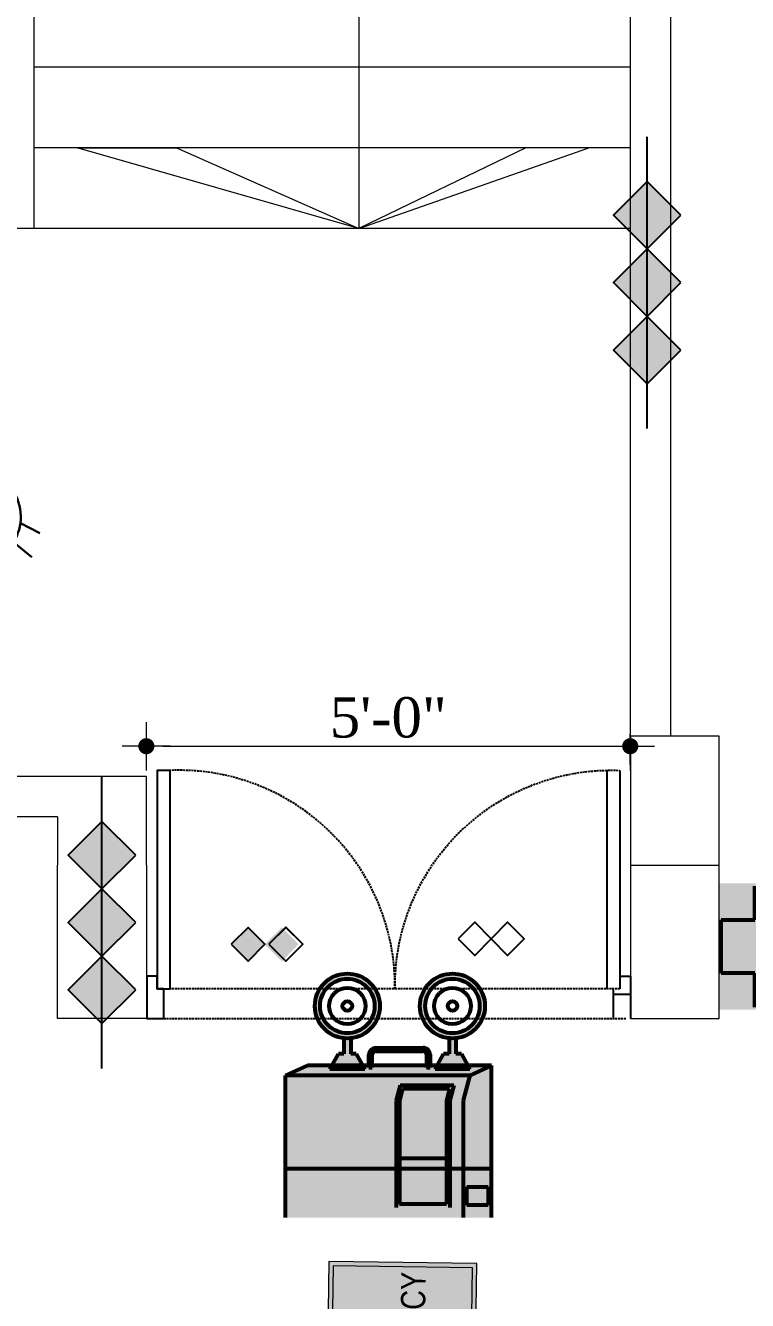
# Model space of a CAD drawing. Header units: inches. Extents: x -250485 to 735580, y -140410 to 288049.
# Drawn here: x 34249 to 34338.6, y 21544.6 to 21702.8 of the extents above; entities that cross this region are included whole.
import ezdxf

# ---------------------------------------------------------------- set-up
doc = ezdxf.new("R2010")
doc.units = ezdxf.units.IN
doc.header["$MEASUREMENT"] = 0
doc.header["$PDMODE"] = 35
doc.linetypes.add('DASH', pattern=[0.35, 0.25, -0.1])
doc.layers.get('0').update_dxf_attribs({"lineweight": 0})
doc.layers.get('Defpoints').update_dxf_attribs({"lineweight": 0})
doc.layers.add('bp door', color=40, linetype='Continuous')
doc.layers.add('fire rated wall', color=7, linetype='Continuous')
for name, color, linetype, lineweight in [('DIM 01', 250, 'Continuous', 9), ('Emergency Light', 251, 'Continuous', 15), ('Layer1', 134, 'Continuous', 0), ('Stair', 171, 'Continuous', 0), ('SYMBLE', 86, 'Continuous', 0), ('WALL (I)', 7, 'Continuous', 0)]:
    doc.layers.add(name, color=color, linetype=linetype, lineweight=lineweight)
doc.styles.add('DIM-3', font='arial.ttf', dxfattribs={"width": 0.8, "height": 6})
doc.styles.add('REG', font='times.ttf')
doc.dimstyles.new('Dim-Pres', dxfattribs={"dimtxt": 5.5, "dimasz": 2, "dimexe": 1.5, "dimexo": 1.5, "dimgap": 1, "dimtad": 3, "dimdec": 0, "dimzin": 3, "dimdsep": 46, "dimlunit": 4, "dimtxsty": 'REG', "dimblk": 'point', "dimcen": 2, "dimclrd": 256, "dimclre": 256, "dimclrt": 7, "dimadec": 0, "dimazin": 0, "dimtfac": 0.75, "dimtdec": 0, "dimtmove": 1, "dimatfit": 3, "dimldrblk": 'point', "dimfxl": 0, "dimtolj": 1, "dimtzin": 0, "dimlwd": -1, "dimlwe": -1, "dimarcsym": 1})

# ---------------------------------------------------------------- blocks, each defined once
blk = doc.blocks.new('bfg')
at = {"layer": 'fire rated wall'}
h = blk.add_hatch(color=1, dxfattribs=at)
h.dxf.hatch_style = 1
h.paths.add_polyline_path([(9432308.674082786, -5613534.505642245), (9432321.426479785, -5613547.258039244), (9432334.178876786, -5613534.505642245)])
h.paths.add_polyline_path([(9432334.178876786, -5613534.505642245), (9432321.426479785, -5613521.753245245), (9432308.674082786, -5613534.505642245)])
h.paths.add_polyline_path([(9432334.178876786, -5613534.505642245), (9432359.683670785, -5613534.505642245), (9432346.931273786, -5613521.753245245)])
h.paths.add_polyline_path([(9432334.178876786, -5613534.505642245), (9432346.931273786, -5613547.258039244), (9432359.683670785, -5613534.505642245)])
at = {"layer": 'fire rated wall', "color": 1, "elevation": 4.752381534793134e-10}
for points in [[(9432321.426479785, -5613547.258039244), (9432334.178876786, -5613534.505642245), (9432321.426479785, -5613521.753245245), (9432308.674082786, -5613534.505642245)], [(9432346.931273786, -5613547.258039244), (9432359.683670785, -5613534.505642245), (9432346.931273786, -5613521.753245245), (9432334.178876786, -5613534.505642245)]]:
    blk.add_lwpolyline(points, close=True, dxfattribs=at)
blk.add_lwpolyline([(9432291.670886785, -5613534.505642245), (9432376.686866786, -5613534.505642245)], dxfattribs=at)
blk = doc.blocks.new('3HR RATE')
at = {"layer": 'fire rated wall', "xscale": 1.292997314696549, "yscale": 1.292997314696549, "zscale": 1.292997314696549}
for p in [(-12191616.17044229, 7245476.705624639), (-12191583.19281213, 7245476.705624639)]:
    blk.add_blockref('bfg', p, dxfattribs=at)
blk = doc.blocks.new('dot')
at = {"color": 4}
for p, q in [((0, 1.5), (0, -1.5)), ((-1.5, 0), (1.5, 0))]:
    blk.add_line(p, q, dxfattribs=at)
at = {"color": 6, "const_width": 0.5}
blk.add_lwpolyline([(-0.25, 0, 1), (0.25, 0, 1)], format="xyb", close=True, dxfattribs=at)
blk = doc.blocks.new('point')
blk.add_blockref('dot', (0, 0))
blk = doc.blocks.new('*D567')
at = {"layer": 'Defpoints', "color": 0, "ltscale": 30, "transparency": 16777216}
for p in [(34324.03096213487, 21613.35286083122), (34264.03096213487, 21609.587003772), (34324.03096213487, 21609.58700377201)]:
    blk.add_point(p, dxfattribs=at)
at = {"layer": 'Layer1', "ltscale": 30, "transparency": 16777216}
for p, q in [((34264.03096213487, 21611.087003772), (34264.03096213487, 21614.85286083122)), ((34324.03096213487, 21611.08700377201), (34324.03096213487, 21614.85286083122)), ((34266.03096213487, 21613.35286083122), (34322.03096213487, 21613.35286083122))]:
    blk.add_line(p, q, dxfattribs=at)
at = {"layer": 'Layer1', "ltscale": 30, "transparency": 16777216, "xscale": 2, "yscale": 2, "zscale": 2, "rotation": 180}
blk.add_blockref('point', (34264.03096213487, 21613.35286083122), dxfattribs=at)
at = {"layer": 'Layer1', "ltscale": 30, "transparency": 16777216, "xscale": 2, "yscale": 2, "zscale": 2}
blk.add_blockref('point', (34324.03096213487, 21613.35286083122), dxfattribs=at)
at = {"layer": 'Layer1', "color": 7, "ltscale": 30, "transparency": 16777216, "insert": (34294.03096213487, 21616.89611966323), "char_height": 5, "attachment_point": 5, "style": 'REG'}
blk.add_mtext('\\A1;5\'-0"', dxfattribs=at)
blk = doc.blocks.new('ffhfhdghf')
at = {"ltscale": 100000, "extrusion": (0.1637241194210119, -1.519683372980609e-14, 0.9865061645625)}
h = blk.add_hatch(color=1, dxfattribs=at)
h.paths.add_polyline_path([(-12451.40389592956, -21739.92574325078), (-12453.47574514913, -21741.99893324299), (-12451.41058095292, -21744.06276185698), (-12451.40389592956, -21744.0560725075), (-12451.39587013356, -21744.06409311307), (-12449.33070593735, -21741.99759247034)])
h.paths.add_polyline_path([(-12453.47574514913, -21746.12926249972), (-12451.40255515691, -21748.20111171928), (-12449.33070593735, -21746.12792172706), (-12451.39587013356, -21744.06409311307), (-12451.40255515691, -21744.07078246255), (-12451.41058095292, -21744.06276185698)])
at = {"ltscale": 100000}
h = blk.add_hatch(color=1, dxfattribs=at)
h.paths.add_polyline_path([(22064.87104096104, -12450.7415711072), (22066.97020338587, -12452.83937596249), (22069.05988715536, -12450.74833987893), (22069.05311400329, -12450.7415711072), (22069.06123508911, -12450.73344476592), (22066.96884581633, -12448.64240868236)])
h.paths.add_polyline_path([(22071.15227642812, -12452.83937596249), (22073.25008128342, -12450.74021353765), (22071.15091885859, -12448.64240868236), (22069.0612350891, -12450.73344476592), (22069.06800824117, -12450.74021353765), (22069.05988715536, -12450.74833987893)])
at = {"layer": 'bp door', "color": 1}
for p, q in [((22023.72483364556, -12446.80264664693), (22023.72483364557, -12441.52714016871)), ((22025.83503623685, -12441.52714016871), (22025.83503623685, -12445.21999470347)), ((22025.04371026511, -12472.31662486715), (22025.04371026512, -12445.21999470347)), ((22026.62636220856, -12445.21999470347), (22026.62636220856, -12472.31662486715)), ((22025.04371026512, -12446.80264664693), (22023.72483364556, -12446.80264664693))]:
    blk.add_line(p, q, dxfattribs=at)
at = {"layer": 'bp door', "color": 1, "linetype": 'DASH'}
for p, q in [((22081.61463105429, -12441.52714016871), (22024.25238429314, -12441.5271401687)), ((22025.04371026486, -12445.21999470347), (22080.82330508255, -12445.21999470346))]:
    blk.add_line(p, q, dxfattribs=at)
at = {"layer": 'bp door', "color": 1, "extrusion": (-0.1637241194210199, 0, 0.9865061645624986)}
blk.add_line((22023.72483364557, -12444.52714016871), (22025.77847101711, -12444.52714016871, 0.3408290615348157), dxfattribs=at)
at = {"layer": 'bp door', "color": 1}
for points in [[(22081.61463105427, -12445.21999470346), (22082.40595702603, -12445.21999470346), (22082.40595702603, -12446.80264664693), (22083.72483364557, -12446.80264664693), (22083.72483364558, -12441.52714016871), (22081.61463105428, -12441.52714016871)], [(22080.82330508256, -12472.31662486715), (22082.40595702602, -12472.31662486715), (22082.40595702603, -12445.21999470346), (22080.82330508256, -12445.21999470346)], [(22068.55988715536, -12450.74833987892), (22066.46072473052, -12448.65053502362), (22064.36291987523, -12450.74969744846), (22066.46208230006, -12452.84750230376)], [(22068.56800824117, -12450.74021353764), (22066.46884581634, -12448.64240868235), (22064.37104096104, -12450.74157110718), (22066.47020338586, -12452.83937596249)], [(22073.25008128342, -12450.74021353765), (22071.15091885859, -12448.64240868235), (22069.05311400328, -12450.74157110718), (22071.15227642814, -12452.83937596249)]]:
    blk.add_lwpolyline(points, close=True, dxfattribs=at)
at = {"layer": 'bp door', "color": 1, "extrusion": (0.1637241194210119, -1.519683372980609e-14, 0.9865061645625)}
for points, elevation in [([(-12451.41058095291, -21744.062761857), (-12449.33873173335, -21741.98957186478), (-12451.41192172557, -21739.91772264522), (-12453.48377094513, -21741.99091263744)], 3605.814954759479), ([(-12451.40255515691, -21744.07078246256), (-12449.33070593735, -21741.99759247035), (-12451.40389592956, -21739.92574325078), (-12453.47574514913, -21741.99893324301)], 3605.814954759482), ([(-12451.4025551569, -21748.20111171929), (-12449.33070593735, -21746.12792172709), (-12451.40389592956, -21744.0560725075), (-12453.47574514913, -21746.12926249974)], 3605.814954759484)]:
    blk.add_lwpolyline(points, close=True, dxfattribs=dict(at, elevation=elevation))
at = {"layer": 'bp door', "color": 1, "linetype": 'DASH'}
blk.add_arc((22079.73795293975, -12445.53416245447), 26.80444519404007, 179.3284360777172, 272.3206263789623, dxfattribs=at)
at = {"layer": 'bp door', "color": 1, "linetype": 'DASH', "extrusion": (8.203733096619929e-15, -1.519064453776703e-14, -1)}
blk.add_ellipse((22026.12906240766, -12445.53416245447), major_axis=(18.9536049626454, -18.95360496265239), ratio=0.9999999999998684, start_param=5.486066142201646, end_param=7.109086041598895, dxfattribs=at)
blk = doc.blocks.new('erww')
at = {"lineweight": 53, "ltscale": 100000}
h = blk.add_hatch(color=9, dxfattribs=at)
edge = h.paths.add_edge_path()
edge.add_ellipse((-274591.4768810666, 140689.8810687933), major_axis=(11.04456484265116, 11.04456484265116), ratio=0.9999999999985397, start_angle=0, end_angle=360)
edge = h.paths.add_edge_path(flags=16)
edge.add_ellipse((-274591.4768810666, 140689.8810687933), major_axis=(9.252632356416905, 9.252632356416905), ratio=0.9999999999998959, start_angle=0, end_angle=360)
h = blk.add_hatch(color=9, dxfattribs=at)
edge = h.paths.add_edge_path()
edge.add_ellipse((-274540.9399113865, 140689.8810687933), major_axis=(11.04456484265116, 11.04456484265116), ratio=0.9999999999985397, start_angle=0, end_angle=360)
edge = h.paths.add_edge_path(flags=16)
edge.add_ellipse((-274540.9399113865, 140689.8810687933), major_axis=(9.252632356416905, 9.252632356416905), ratio=0.9999999999998959, start_angle=0, end_angle=360)
h = blk.add_hatch(color=252, dxfattribs=at)
edge = h.paths.add_edge_path()
edge.add_line((-274593.0868850661, 140666.8643037322), (-274595.7852111346, 140666.8643037322))
edge.add_line((-274595.7852111346, 140666.8643037322), (-274599.8174984975, 140659.466912062))
edge.add_line((-274599.8174984975, 140659.466912062), (-274583.1362636358, 140659.466912062))
edge.add_line((-274583.1362636358, 140659.466912062), (-274587.1685509988, 140666.8643037322))
edge.add_line((-274587.1685509988, 140666.8643037322), (-274589.8668770672, 140666.8643037322))
edge.add_line((-274589.8668770672, 140666.8643037322), (-274589.8668770672, 140674.3448944814))
edge.add_ellipse((-274591.4768810667, 140689.8810687933), major_axis=(-11.04456484356721, 11.04456484356721), ratio=0.9999999999981269, start_angle=129.0835928516289, end_angle=140.9164071484785, ccw=False)
edge.add_line((-274593.0868850661, 140674.3448944814), (-274593.0868850661, 140666.8643037322))
h = blk.add_hatch(color=252, dxfattribs=at)
edge = h.paths.add_edge_path()
edge.add_line((-274542.549915386, 140666.8643037322), (-274545.2482414544, 140666.8643037322))
edge.add_line((-274545.2482414544, 140666.8643037322), (-274549.2805288173, 140659.466912062))
edge.add_line((-274549.2805288173, 140659.466912062), (-274532.5992939557, 140659.466912062))
edge.add_line((-274532.5992939557, 140659.466912062), (-274536.6315813186, 140666.8643037322))
edge.add_line((-274536.6315813186, 140666.8643037322), (-274539.3299073871, 140666.8643037322))
edge.add_line((-274539.3299073871, 140666.8643037322), (-274539.329907387, 140674.3448944814))
edge.add_ellipse((-274540.9399113865, 140689.8810687932), major_axis=(-11.04456484353635, 11.04456484353635), ratio=0.9999999999981267, start_angle=129.0835928516068, end_angle=140.9164071485005, ccw=False)
edge.add_line((-274542.549915386, 140674.3448944814), (-274542.549915386, 140666.8643037322))
h = blk.add_hatch(color=251, dxfattribs=at)
edge = h.paths.add_edge_path()
edge.add_ellipse((-274577.8593092144, 140666.5392198198), major_axis=(2.276889491526304, 2.276889491526304), ratio=0.9999999999911501, start_angle=45.00000000025353, end_angle=135.0000000007822)
edge.add_line((-274581.0793172133, 140666.5392198198), (-274581.0793172134, 140660.2440229041))
edge.add_line((-274581.0793172134, 140660.2440229041), (-274579.4693132139, 140660.2440229041))
edge.add_line((-274579.4693132139, 140660.2440229041), (-274579.4693132139, 140666.4251543646))
edge.add_ellipse((-274577.8022764866, 140666.482187092), major_axis=(1.179462628097005, 1.179462628097005), ratio=0.9999999999692353, start_angle=43.04055871361368, end_angle=136.9594412623048, ccw=False)
edge.add_line((-274577.7452437584, 140668.1492238192), (-274555.0642913281, 140668.1492238192))
edge.add_ellipse((-274555.0072600938, 140666.4821870408), major_axis=(1.179462628119045, 1.179462628119045), ratio=0.9999999999728625, start_angle=313.04055873004563, end_angle=406.959389942891, ccw=False)
edge.add_line((-274553.3402233665, 140666.4251543132), (-274553.3402233665, 140660.2440229041))
edge.add_line((-274553.3402233665, 140660.2440229041), (-274551.7302193671, 140660.2440229041))
edge.add_line((-274551.7302193671, 140660.2440229041), (-274551.7302193671, 140666.5392198198))
edge.add_ellipse((-274554.950227366, 140666.5392198198), major_axis=(2.276889491520706, 2.276889491520706), ratio=0.9999999999960675, start_angle=314.9999999998873, end_angle=405.0000000001127)
edge.add_line((-274554.950227366, 140669.7592278188), (-274577.8593092144, 140669.7592278188))
for color, points in [(255, [(-274579.4693132139, 140661.3353089983), (-274579.4693132139, 140660.2440229041), (-274581.0793172133, 140660.2440229041), (-274581.0793172133, 140661.3353089983), (-274610.6798782756, 140661.3353089983), (-274621.1449042721, 140656.5052969999), (-274532.5946843014, 140656.5052969999), (-274522.1296583048, 140661.3353089983), (-274551.7302193671, 140661.3353089983), (-274551.7302193671, 140660.2440229041), (-274553.3402233665, 140660.2440229041), (-274553.3402233665, 140661.3353089983)]), (250, [(-274534.017489637, 140594.1174761305), (-274523.8104429964, 140594.1174761305), (-274523.8104429964, 140602.8554631062), (-274534.017489637, 140602.8554631062)])]:
    blk.add_hatch(color=color, dxfattribs=at).paths.add_polyline_path(points)
h = blk.add_hatch(color=255, dxfattribs=at)
h.paths.add_polyline_path([(-274522.1296583049, 140661.3353089983), (-274532.5946843014, 140656.5052969999), (-274535.8146923003, 140644.4302670039), (-274535.8146923003, 140588.0801270225), (-274522.1296583049, 140588.0801270225)])
h.paths.add_polyline_path([(-274523.8104429964, 140602.8554631062), (-274523.8104429964, 140594.1174761305), (-274534.017489637, 140594.1174761305), (-274534.017489637, 140602.8554631062)], flags=16)
h = blk.add_hatch(color=9, dxfattribs=at)
h.paths.add_polyline_path([(-274621.1449042722, 140656.5052969999), (-274621.1449042722, 140588.0801270225), (-274535.8146923003, 140588.0801270225), (-274535.8146923003, 140644.4302670039), (-274532.5946843014, 140656.5052969999)])
h.paths.add_polyline_path([(-274568.0147722897, 140644.4302670039), (-274566.0827674903, 140651.6752850015), (-274540.3227034988, 140651.6752850015), (-274542.2547082982, 140644.4302670039), (-274542.2547082982, 140592.9174388955), (-274568.0147722897, 140592.9174388955)], flags=16)
h.paths.add_polyline_path([(-274566.4047682902, 140644.4302670039), (-274564.9020978907, 140650.065281002), (-274542.3620418981, 140650.065281002), (-274543.8647122976, 140644.4302670039), (-274543.8647122976, 140594.527442895), (-274566.4047682902, 140594.527442895)], flags=0)
h = blk.add_hatch(color=250, dxfattribs=at)
h.paths.add_polyline_path([(-274566.0827674904, 140651.6752850015), (-274568.0147722897, 140644.4302670039), (-274568.0147722897, 140592.9174388955), (-274542.2547082982, 140592.9174388955), (-274542.2547082981, 140644.4302670039), (-274540.3227034988, 140651.6752850015)])
h.paths.add_polyline_path([(-274542.3620418981, 140650.065281002), (-274543.8647122976, 140644.4302670039), (-274543.8647122976, 140594.527442895), (-274566.4047682902, 140594.527442895), (-274566.4047682902, 140644.4302670039), (-274564.9020978907, 140650.065281002)], flags=16)
at = {"color": 9, "lineweight": 53, "ltscale": 100000}
for p, q in [((-274593.0868850661, 140674.3448944814), (-274593.0868850661, 140666.8643037322)), ((-274589.8668770672, 140674.3448944814), (-274589.8668770672, 140666.8643037322)), ((-274542.549915386, 140674.3448944814), (-274542.549915386, 140666.8643037322)), ((-274539.329907387, 140674.3448944814), (-274539.329907387, 140666.8643037322)), ((-274599.8174984975, 140659.466912062), (-274595.7852111346, 140666.8643037322)), ((-274593.0868850661, 140666.8643037322), (-274595.7852111346, 140666.8643037322)), ((-274587.1685509988, 140666.8643037322), (-274589.8668770672, 140666.8643037322)), ((-274587.1685509988, 140666.8643037322), (-274583.1362636358, 140659.466912062)), ((-274549.2805288173, 140659.466912062), (-274545.2482414544, 140666.8643037322)), ((-274542.549915386, 140666.8643037322), (-274545.2482414544, 140666.8643037322)), ((-274536.6315813186, 140666.8643037322), (-274539.329907387, 140666.8643037322)), ((-274536.6315813186, 140666.8643037322), (-274532.5992939557, 140659.466912062)), ((-274583.1362636358, 140659.466912062), (-274599.8174984975, 140659.466912062)), ((-274532.5992939557, 140659.466912062), (-274549.2805288173, 140659.466912062))]:
    blk.add_line(p, q, dxfattribs=at)
at = {"color": 255, "lineweight": 53, "ltscale": 100000}
for p, q in [((-274581.0793172133, 140660.2440229041), (-274581.0793172133, 140666.5392198198)), ((-274579.4693132139, 140660.2440229041), (-274579.4693132139, 140666.5392198198)), ((-274553.3402233665, 140666.5392198198), (-274553.3402233665, 140660.2440229041)), ((-274551.7302193671, 140666.5392198198), (-274551.7302193671, 140660.2440229041)), ((-274610.6798782756, 140661.3353089983), (-274621.1449042722, 140656.5052969999)), ((-274581.0793172134, 140661.3353089983), (-274610.6798782756, 140661.3353089983)), ((-274581.0793172133, 140660.2440229041), (-274579.4693132139, 140660.2440229041)), ((-274553.3402233665, 140661.3353089983), (-274579.4693132139, 140661.3353089983)), ((-274553.3402233665, 140660.2440229041), (-274551.7302193671, 140660.2440229041)), ((-274522.1296583049, 140661.3353089983), (-274551.7302193671, 140661.3353089983)), ((-274522.1296583049, 140661.3353089983), (-274532.5946843014, 140656.5052969999)), ((-274522.1296583049, 140588.0801270225), (-274522.1296583049, 140661.3353089983)), ((-274532.5946843014, 140656.5052969999), (-274621.1449042722, 140656.5052969999)), ((-274532.5946843014, 140656.5052969999), (-274535.8146923003, 140644.4302670039)), ((-274535.8146923003, 140644.4302670039), (-274535.8146923003, 140588.0801270225)), ((-274621.1449042722, 140611.6605315498), (-274522.1296583049, 140611.6605315498)), ((-274534.017489637, 140602.8554631062), (-274523.8104429964, 140602.8554631062)), ((-274534.017489637, 140594.1174761305), (-274534.017489637, 140602.8554631062)), ((-274523.8104429964, 140602.8554631062), (-274523.8104429964, 140594.1174761305)), ((-274523.8104429964, 140594.1174761305), (-274534.017489637, 140594.1174761305))]:
    blk.add_line(p, q, dxfattribs=at)
at = {"color": 251, "lineweight": 53, "ltscale": 100000}
for p, q in [((-274577.8593092144, 140669.7592278188), (-274554.950227366, 140669.7592278188)), ((-274577.7452452542, 140668.1492238192), (-274554.950227366, 140668.1492238192))]:
    blk.add_line(p, q, dxfattribs=at)
at = {"color": 250, "lineweight": 53, "ltscale": 100000}
for p, q in [((-274621.1449042722, 140588.0801270225), (-274621.1449042722, 140656.5052969999)), ((-274566.0827674903, 140651.6752850015), (-274568.0147722897, 140644.4302670039)), ((-274540.3227034988, 140651.6752850015), (-274566.0827674903, 140651.6752850015)), ((-274540.3227034988, 140651.6752850015), (-274542.2547082982, 140644.4302670039)), ((-274564.9020978907, 140650.065281002), (-274566.4047682902, 140644.4302670039)), ((-274542.3620418981, 140650.065281002), (-274564.9020978907, 140650.065281002)), ((-274542.3620418981, 140650.065281002), (-274543.8647122976, 140644.4302670039)), ((-274568.0147722897, 140644.4302670039), (-274568.0147722897, 140592.9174388955)), ((-274566.4047682902, 140644.4302670039), (-274566.4047682902, 140594.527442895)), ((-274543.8647122976, 140644.4302670039), (-274543.8647122976, 140594.527442895)), ((-274542.2547082982, 140644.4302670039), (-274542.2547082982, 140592.9174388955)), ((-274542.2547082982, 140616.4978434228), (-274568.0147722897, 140616.4978434228)), ((-274543.8647122976, 140594.527442895), (-274566.4047682902, 140594.527442895))]:
    blk.add_line(p, q, dxfattribs=at)
at = {"color": 9, "lineweight": 53, "ltscale": 100000}
for centre, major_axis, ratio, start_param, end_param in [((-274591.4768810666, 140689.8810687933), (11.04456484265116, 11.04456484265116), 0.9999999999985398, 5.497787143781408, 11.78097245096099), ((-274540.9399113865, 140689.8810687933), (11.04456484265116, 11.04456484265116), 0.9999999999985398, 5.497787143781408, 11.78097245096099), ((-274591.4768810666, 140689.8810687933), (9.252632356416905, 9.252632356416905), 0.9999999999998958, 5.497787143782086, 11.78097245096167), ((-274540.9399113865, 140689.8810687933), (9.252632356416905, 9.252632356416905), 0.9999999999998958, 5.497787143782086, 11.78097245096167), ((-274591.4768810666, 140689.8810687933), (-6.216724342339546, 6.216724342339546), 0.9999999999975128, 3.926990816988485, 10.21017612416807), ((-274540.9399113865, 140689.8810687933), (-6.216724342339546, 6.216724342339546), 0.9999999999975128, 3.926990816988485, 10.21017612416807), ((-274591.4768810666, 140689.8810687933), (-1.59642809413742, 1.59642809413742), 0.9999999999448652, 3.926990817014809, 10.21017612419439), ((-274540.9399113865, 140689.8810687933), (-1.596428094115781, 1.596428094115781), 0.9999999999719739, 3.926990817001254, 10.21017612418084)]:
    blk.add_ellipse(centre, major_axis=major_axis, ratio=ratio, start_param=start_param, end_param=end_param, dxfattribs=at)
at = {"color": 251, "lineweight": 53, "ltscale": 100000}
for centre, major_axis, ratio, start_param, end_param in [((-274577.8593092144, 140666.5392198198), (2.276889491558939, 2.276889491558939), 0.9999999999895995, 0.7853981634026486, 2.356194490187145), ((-274577.8022764866, 140666.482187092), (-1.179462628119929, 1.179462628119929), 0.9999999999869469, -0.8195959691191091, 0.7511994616527056), ((-274555.0072600938, 140666.4821870408), (-1.179462628127773, 1.179462628127773), 0.9999999999574017, 3.961189518759745, 5.531984949511511), ((-274554.950227366, 140666.5392198198), (2.276889491535258, 2.276889491535258), 0.9999999999923236, 5.4977871437783, 7.068583470580872)]:
    blk.add_ellipse(centre, major_axis=major_axis, ratio=ratio, start_param=start_param, end_param=end_param, dxfattribs=at)
blk = doc.blocks.new('A$C16DB04AD')
at = {"layer": 'Emergency Light', "color": 154, "lineweight": 30}
for p, q in [((-6.537825528983376, -14.3932823043433), (-9.586205916086328, -15.97797261748929)), ((6.53782552893972, -14.3932823043433), (9.58620591602812, -15.97797261748929)), ((-5.430884954985231, -17.39914926863275), (-8.325307155027986, -19.7678718053503)), ((5.430884954927024, -17.39914926863275), (8.32530715498433, -19.7678718053503)), ((-2.947855078673456, -19.77826723671751), (-3.460393636632944, -23.21708098362433)), ((2.9478550786298, -19.77826723671751), (3.460393636589288, -23.21708098362433)), ((-2.91038304567337e-11, -20.70360844238894), (-2.91038304567337e-11, -24))]:
    blk.add_line(p, q, dxfattribs=at)
blk.add_lwpolyline([(-1.99680266190262, -6.567560826137196), (-2.489697232274921, -3.279178763215896, 0.3712780056704896), (-2.944603238065611, -2.887376694125123), (-5.249217542688712, -2.887376694125123), (-5.249217542688712, 0), (5.249217542688712, 0), (5.249217542688712, -2.887376694125123), (2.944603238065611, -2.887376694125123, 0.3712780056704896), (2.489697232274921, -3.279178763215896), (1.99680266190262, -6.567560826137196)], format="xyb", dxfattribs=at)
at = {"layer": 'Emergency Light', "color": 1, "lineweight": 30}
blk.add_lwpolyline([(-0.4329040910961339, -6.573705076996703), (-3.010552231469774, -14.48153607931454), (-2.28318827264593, -17.27446631714702), (-1.096346872873255, -13.9076215242967), (0, -16.50271311466349), (1.096346872873255, -13.9076215242967), (2.283188272660482, -17.27446631714702), (3.010552231469774, -14.48153607931454), (0.4273372012394248, -6.573705076996703)], dxfattribs=at)
blk.add_lwpolyline([(0.4273372012394248, -7.282025628781412, 0.6903614861504281), (-0.4329040910961339, -7.282025628781412), (-2.747414040059084, -14.4957025636686), (-2.247088542950223, -16.41685110662365), (-1.117494048405206, -13.21240496687824), (0, -15.85755266516935), (1.117494048405206, -13.21240496687824), (2.247088542950223, -16.41685110662365), (2.747414040073636, -14.4957025636686), (0.4273372012394248, -7.282025628781412)], format="xyb", dxfattribs=at)
at = {"layer": 'Emergency Light', "color": 154, "lineweight": 30}
blk.add_lwpolyline([(-2.021739374991739, -6.577722929127049), (1.99680266190262, -6.567560826137196)], dxfattribs=at)
for centre, radius, start, end in [((0.7757337109651417, -13.40674541570479), 7.379797001880024, 112.0671366794404, 245.9766584055333), ((-0.7757337109651417, -13.40674541570479), 7.379797001880024, 294.0233415944667, 67.93286331978692), ((-2.91038304567337e-11, -15.96131014602724), 4.742298296318141, 241.9689034068913, 298.0310965931087)]:
    blk.add_arc(centre, radius, start, end, dxfattribs=at)
blk = doc.blocks.new('WFE')
h = blk.add_hatch(color=255)
h.dxf.hatch_style = 1
h.paths.add_polyline_path([(-267898.1433733634, 138466.6514673265), (-267925.2152210808, 138466.6514673265), (-267925.2152210808, 138453.1155434678), (-267898.1433733634, 138453.1155434678)])
at = {"true_color": 0x00823c}
h = blk.add_hatch(color=116, dxfattribs=at)
h.dxf.hatch_style = 1
h.paths.add_polyline_path([(-267898.5258756561, 138466.2689650339), (-267924.8327187882, 138466.2689650339), (-267924.8327187882, 138453.4980457604), (-267898.5258756561, 138453.4980457604)])
h = blk.add_hatch(color=7)
h.dxf.hatch_style = 1
edge = h.paths.add_edge_path()
edge.add_line((-267915.6744491205, 138465.7634431905), (-267915.6727486578, 138460.9573687248))
edge.add_line((-267915.6727486578, 138460.9573687248), (-267916.8895614333, 138460.9544870083))
edge.add_line((-267916.8895614333, 138460.9544870083), (-267917.87105871, 138462.2173222445))
edge.add_arc((-267918.7893317125, 138461.48165424), 1.176619190669116, 38.69971898760642, 89.15524707418051)
edge.add_line((-267918.7719845971, 138462.6581455478), (-267920.9707394055, 138462.6581455478))
edge.add_arc((-267920.8924885166, 138460.1397884043), 2.519572563706694, 91.77973312110542, 103.5408335161946)
edge.add_arc((-267921.269166378, 138461.8324783165), 0.7863160683015855, 105.7358103676061, 142.632752567846)
edge.add_line((-267921.8941002662, 138462.3097105395), (-267922.6966219872, 138460.9737555197))
edge.add_arc((-267922.3340822165, 138460.7349817956), 0.434105950950216, 146.63054517546, 329.270018069313)
edge.add_line((-267921.9609312548, 138460.5131567827), (-267921.2355503596, 138461.7320627996))
edge.add_arc((-267921.0863358855, 138461.6395839131), 0.1755485794184475, 91.28897732825862, 148.210542767654, ccw=False)
edge.add_line((-267921.0902848509, 138461.8150880709), (-267920.1730555652, 138461.8150880709))
edge.add_line((-267920.1730555652, 138461.8150880709), (-267920.9083051807, 138460.3622693293))
edge.add_line((-267920.9083051807, 138460.3622693293), (-267921.1029317803, 138459.5727435406))
edge.add_line((-267921.1029317803, 138459.5727435406), (-267921.2455281714, 138457.8507773878))
edge.add_arc((-267921.3696225563, 138457.8342083925), 0.1251956387811932, -85.89797171521423, 7.605112044051509, ccw=False)
edge.add_line((-267921.3606669675, 138457.7093334735), (-267922.7916721809, 138457.7090901002))
edge.add_arc((-267922.8226293949, 138454.1823051489), 3.526920815978974, 89.4970852555569, 101.3594203515067)
edge.add_arc((-267923.3182768574, 138456.5124310193), 1.145133852293966, 100.0088957148411, 171.4142254162778)
edge.add_line((-267924.4505777411, 138456.6833878804), (-267920.806103328, 138456.6888242565))
edge.add_arc((-267920.7724425578, 138457.2766378236), 0.5887765595911209, 266.7225729509343, 344.0756619943568)
edge.add_line((-267920.2062603866, 138457.1150965409), (-267920.0104813101, 138459.0927239523))
edge.add_line((-267920.0104813101, 138459.0927239523), (-267918.1301423138, 138455.4758428936))
edge.add_arc((-267917.6210458838, 138455.7390328419), 0.5731039380883842, 207.3378176295509, 270.1311377057232)
edge.add_line((-267917.6197341734, 138455.1659304049), (-267916.72406646, 138455.1663616364))
edge.add_line((-267916.72406646, 138455.1663616364), (-267918.9444771755, 138459.693860588))
edge.add_line((-267918.9444771755, 138459.693860588), (-267918.2484623417, 138461.190255992))
edge.add_line((-267918.2484623417, 138461.190255992), (-267917.5053947943, 138460.2447554035))
edge.add_arc((-267917.1584642787, 138460.5593501622), 0.4683274973990155, 222.2015748718485, 269.5544672066914)
edge.add_line((-267917.1621059633, 138460.0910368238), (-267915.6724423227, 138460.0915638896))
edge.add_line((-267915.6724423228, 138460.0915638896), (-267915.6705680375, 138454.7942088985))
edge.add_line((-267915.6705680375, 138454.7942088985), (-267916.4786730824, 138453.9865124001))
edge.add_line((-267916.4786730824, 138453.9865124001), (-267917.8889632509, 138453.9865124001))
edge.add_line((-267917.8889632509, 138453.9865124001), (-267916.9142395277, 138454.9149537034))
edge.add_line((-267916.9142395278, 138454.9149537034), (-267917.8677540817, 138454.9147004991))
edge.add_arc((-267917.2928645756, 138453.2514438352), 1.75980699914098, 109.0672421766319, 137.8745875111013)
edge.add_line((-267918.5980754372, 138454.43184431), (-267919.0613516869, 138453.9865124001))
edge.add_line((-267919.0613516869, 138453.9865124001), (-267924.1528905804, 138453.9865124001))
edge.add_line((-267924.1528905804, 138453.9865124001), (-267923.3551124053, 138454.7842905752))
edge.add_line((-267923.3551124053, 138454.7842905752), (-267923.3551124053, 138456.4445316423))
edge.add_line((-267923.3551124053, 138456.4445316423), (-267924.8296858598, 138456.4338454361))
edge.add_arc((-267918.8801568555, 138454.1912596334), 6.358151182259271, 150.9073365523647, 159.3468171736915, ccw=False)
edge.add_arc((-267923.3456624063, 138456.5662882149), 1.304769254049342, 89.75219609544689, 146.6944412013731, ccw=False)
edge.add_line((-267923.3400193047, 138457.8710452657), (-267923.3400193047, 138465.7634431905))
edge.add_line((-267923.3400193047, 138465.7634431905), (-267915.6744491205, 138465.7634431905))
edge = h.paths.add_edge_path(flags=16)
edge.add_arc((-267918.45373579, 138463.7620980496), 0.9120545275983729, 0, 360)
h = blk.add_hatch(color=7)
h.dxf.hatch_style = 1
h.paths.add_polyline_path([(-267910.187987826, 138462.5504935278), (-267910.1889133973, 138463.8305586034), (-267907.5512666517, 138463.8291702465), (-267909.1842057765, 138465.3609907092), (-267907.5364575113, 138465.3621476734), (-267905.1563509735, 138463.1865923877), (-267907.5339121903, 138461.0235323142), (-267909.192535918, 138461.0214497788), (-267907.5512666517, 138462.5530388488)])
at = {"color": 255}
blk.add_lwpolyline([(-267898.1433733634, 138466.6514673265), (-267925.2152210808, 138466.6514673265), (-267925.2152210808, 138453.1155434678), (-267898.1433733634, 138453.1155434678)], close=True, dxfattribs=at)
at = {"color": 116, "true_color": 0x00823c}
blk.add_lwpolyline([(-267898.5258756561, 138466.2689650339), (-267924.8327187882, 138466.2689650339), (-267924.8327187882, 138453.4980457604), (-267898.5258756561, 138453.4980457604)], close=True, dxfattribs=at)
at = {"color": 255}
blk.add_lwpolyline([(-267915.6744491205, 138465.7634431905), (-267915.6727486578, 138460.9573687248), (-267916.8895614333, 138460.9544870083), (-267917.87105871, 138462.2173222445, 0.2237808893130201), (-267918.7719845971, 138462.6581455478), (-267920.9707394055, 138462.6581455478, 0.05136257681207604), (-267921.4824169343, 138462.5893251699, 0.1623987741432927), (-267921.8941002662, 138462.3097105395), (-267922.6966219872, 138460.9737555197, 1.023303156055863), (-267921.9609312548, 138460.5131567827), (-267921.2355503595, 138461.7320627996, -0.2536033687598348), (-267921.0902848509, 138461.8150880709), (-267920.1730555652, 138461.8150880709), (-267920.9083051807, 138460.3622693293), (-267921.1029317803, 138459.5727435406), (-267921.2455281714, 138457.8507773878, -0.4322366681222441), (-267921.3606669675, 138457.7093334735), (-267922.7916721809, 138457.7090901003, 0.0518054719081326), (-267923.5173023535, 138457.6401368282, 0.3220534337755069), (-267924.4505777411, 138456.6833878804), (-267920.806103328, 138456.6888242565, 0.350945090498983), (-267920.2062603866, 138457.1150965409), (-267920.0104813101, 138459.0927239523), (-267918.1301423138, 138455.4758428936, 0.2810558738134751), (-267917.6197341734, 138455.1659304049), (-267916.72406646, 138455.1663616364), (-267918.9444771755, 138459.693860588), (-267918.2484623417, 138461.190255992), (-267917.5053947943, 138460.2447554035, 0.2096072157200947), (-267917.1621059633, 138460.0910368238), (-267915.6724423228, 138460.0915638896), (-267915.6705680375, 138454.7942088985), (-267916.4786730824, 138453.9865124001), (-267917.8889632509, 138453.9865124001), (-267916.9142395278, 138454.9149537034), (-267917.8677540817, 138454.9147004991, 0.1263619401363658), (-267918.5980754372, 138454.43184431), (-267919.0613516869, 138453.9865124001), (-267924.1528905804, 138453.9865124001), (-267923.3551124053, 138454.7842905752), (-267923.3551124053, 138456.4445316423), (-267924.8296858599, 138456.4338454361, -0.03684083481239055), (-267924.436128649, 138457.2827421073, -0.2536994062705348), (-267923.3400193047, 138457.8710452657), (-267923.3400193047, 138465.7634431905), (-267915.6744491205, 138465.7634431905)], format="xyb", close=True, dxfattribs=at)
blk.add_circle((-267918.45373579, 138463.7620980496), 0.9120545275983729, dxfattribs=at)
at = {"layer": 'DIM 01', "color": 255, "lineweight": -2, "insert": (-267908.2585586832, 138460.0187227191), "char_height": 2.235157175023465, "attachment_point": 1, "style": 'DIM-3'}
blk.add_mtext_dynamic_manual_height_columns('\\pi-6.82409;{\\C0;EMERGENCY\\P\\pi-1.53473;EXIT}', width=2.235157175023465, gutter_width=11.17578587511733, heights=[0], dxfattribs=at)
blk = doc.blocks.new('er32')
at = {"lineweight": 53, "ltscale": 100000}
h = blk.add_hatch(color=98, dxfattribs=at)
h.paths.add_polyline_path([(-274598.7812167398, 140480.8244151031), (-274598.7812167398, 140402.5056517158), (-274520.4624533525, 140402.5056517158), (-274520.4624533525, 140480.8244151031)])
h.paths.add_polyline_path([(-274576.1972347049, 140479.1668751373), (-274543.0464353874, 140479.1668751373), (-274543.0464353874, 140458.2404330682), (-274522.1199933183, 140458.2404330682), (-274522.1199933183, 140425.0896337508), (-274543.0464353874, 140425.0896337508), (-274543.0464353874, 140404.1631916816), (-274576.1972347049, 140404.1631916816), (-274576.1972347049, 140425.0896337508), (-274597.123676774, 140425.0896337508), (-274597.123676774, 140458.2404330682), (-274576.1972347049, 140458.2404330682)], flags=16)
blk.add_hatch(color=7, dxfattribs=at).paths.add_polyline_path([(-274543.0464353874, 140425.0896337508), (-274522.1199933183, 140425.0896337508), (-274522.1199933183, 140458.2404330682), (-274543.0464353874, 140458.2404330682), (-274543.0464353874, 140479.1668751373), (-274576.1972347049, 140479.1668751373), (-274576.1972347049, 140458.2404330682), (-274597.123676774, 140458.2404330682), (-274597.123676774, 140425.0896337508), (-274576.1972347049, 140425.0896337508), (-274576.1972347049, 140404.1631916816), (-274543.0464353874, 140404.1631916816)])
at = {"color": 75, "lineweight": 53, "ltscale": 100000}
for p, q in [((-274576.1972347049, 140458.2404330682), (-274576.1972347049, 140479.1668751373)), ((-274543.0464353874, 140479.1668751373), (-274543.0464353874, 140458.2404330682)), ((-274597.123676774, 140425.0896337508), (-274597.123676774, 140458.2404330682)), ((-274597.123676774, 140458.2404330682), (-274576.1972347049, 140458.2404330682)), ((-274543.0464353874, 140458.2404330682), (-274522.1199933183, 140458.2404330682)), ((-274522.1199933183, 140458.2404330682), (-274522.1199933183, 140425.0896337508)), ((-274576.1972347049, 140425.0896337508), (-274597.123676774, 140425.0896337508)), ((-274576.1972347049, 140404.1631916816), (-274576.1972347049, 140425.0896337508)), ((-274522.1199933183, 140425.0896337508), (-274543.0464353874, 140425.0896337508)), ((-274543.0464353874, 140425.0896337508), (-274543.0464353874, 140404.1631916816))]:
    blk.add_line(p, q, dxfattribs=at)

msp = doc.modelspace()

# ---------------------------------------------------------------- linework, layer by layer
at = {"layer": 'Stair', "color": 7, "ltscale": 30}
for p, q in [((34324.07078644198, 21697.58700377202), (34250.07078644198, 21697.58700377202)), ((34324.07078644198, 21687.58700377202), (34250.07078644198, 21687.58700377202)), ((34324.07078644198, 21677.58700377202), (34250.07078644198, 21677.58700377202))]:
    msp.add_line(p, q, dxfattribs=at)
msp.add_lwpolyline([(34238.07078644198, 21807.58700377202), (34250.07078644198, 21807.58700377202), (34250.07078644198, 21677.58700377202), (34238.07078644198, 21677.58700377202)], close=True, dxfattribs=at)
at = {"layer": 'SYMBLE', "color": 7, "ltscale": 30}
msp.add_lwpolyline([(34201.07078644198, 21658.25044133829), (34201.07078644198, 21866.86749957462), (34290.39414845745, 21866.86749957462), (34290.39414845745, 21677.58700377202), (34255.43370106517, 21687.58700377202), (34267.7674663275, 21687.58700377202), (34290.39414845745, 21677.58700377202), (34318.90745531937, 21687.58700377202), (34311.08604890839, 21687.58700377202), (34290.39414845745, 21677.58700377202)], dxfattribs=at)
at = {"layer": 'WALL (I)', "color": 7, "ltscale": 30}
for p, q in [((34324.07078644198, 21614.58700377202), (34324.07078644198, 21896.58700377202)), ((34329.07078644198, 21614.58700377202), (34329.07078644198, 21844.83700377202)), ((34253.03096213488, 21609.58700377202), (34173.07078644198, 21609.58700377202)), ((34264.03096213488, 21609.58700377202), (34253.03096213488, 21609.58700377202)), ((34264.03096213488, 21598.58700377202), (34264.03096213488, 21609.58700377202)), ((34253.03096213488, 21604.58700377202), (34193.07078644198, 21604.58700377202)), ((34253.03096213488, 21604.58700377202), (34253.03096213488, 21598.58700377202)), ((34253.03096213488, 21579.56543227225), (34253.03096213488, 21598.58700377202)), ((34264.03096213488, 21598.58700377202), (34264.03096213488, 21579.56543227225)), ((34324.07078644198, 21598.58700377202), (34324.07078644198, 21579.56543227225)), ((34335.07078644198, 21579.56543227225), (34335.07078644198, 21598.58700377202)), ((34264.03096213488, 21579.56543227225), (34253.03096213488, 21579.56543227225)), ((34324.07078644198, 21579.56543227225), (34335.07078644198, 21579.56543227225))]:
    msp.add_line(p, q, dxfattribs=at)
msp.add_lwpolyline([(34335.07078644198, 21598.58700377202), (34335.07078644198, 21614.58700377202), (34324.07078644198, 21614.58700377202), (34324.07078644198, 21598.58700377202)], close=True, dxfattribs=at)

# ---------------------------------------------------------------- block references
at = {"layer": 'DIM 01', "color": 63, "lineweight": -2}
for name, p, xscale, yscale, zscale in [('er32', (89254.72053504077, -6499.841387270269), 0.2000000000007276, 0.2000000000007276, 0.2000000000007276), ('erww', (105101.1988904681, -14700.28889082088), 0.2578821660354151, 0.2578821660354151, 0.2578821660354151)]:
    msp.add_blockref(name, p, dxfattribs=dict(at, xscale=xscale, yscale=yscale, zscale=zscale))
at = {"layer": 'DIM 01', "color": 63, "lineweight": -2, "xscale": 1.354657076082979, "yscale": 1.354657076080912, "zscale": 1.354657076082979, "rotation": 89.17891329344738}
msp.add_blockref('WFE', (227042.811900203, 381734.2994766788), dxfattribs=at)
at = {"layer": 'Emergency Light', "lineweight": 30, "xscale": 0.7868064756185049, "yscale": 0.7868064756185049, "zscale": 0.7868064756213451}
msp.add_blockref('A$C16DB04AD', (34243.26876123951, 21652.35077230985), dxfattribs=at)
at = {"layer": 'Layer1', "xscale": 0.2533935670508072, "yscale": 0.2533935670508072, "zscale": 0.2533935670521235, "rotation": 90}
for p in [(31080.59183713899, 20560.21483634891), (31012.98098287675, 20480.83661398304)]:
    msp.add_blockref('3HR RATE', p, dxfattribs=at)
at = {"layer": 'Layer1', "rotation": 180}
msp.add_blockref('ffhfhdghf', (56347.79562008755, 9138.038292103534), dxfattribs=at)

# ---------------------------------------------------------------- dimensions: what is measured, and where the dimension line sits
at = {"layer": 'Layer1', "ltscale": 30}
dim = msp.add_linear_dim(base=(34324.03096213487, 21613.35286083122), p1=(34264.03096213487, 21609.587003772), p2=(34324.03096213487, 21609.58700377201), dimstyle='Dim-Pres', override={"dimtxt": 5, "dimfxl": 4, "dimfxlon": 1}, dxfattribs=at)
dim.commit()
dim.dimension.update_dxf_attribs({"geometry": '*D567', "text_midpoint": (34294.03096213487, 21616.89611966323)})

doc.saveas('drawing.dxf')
